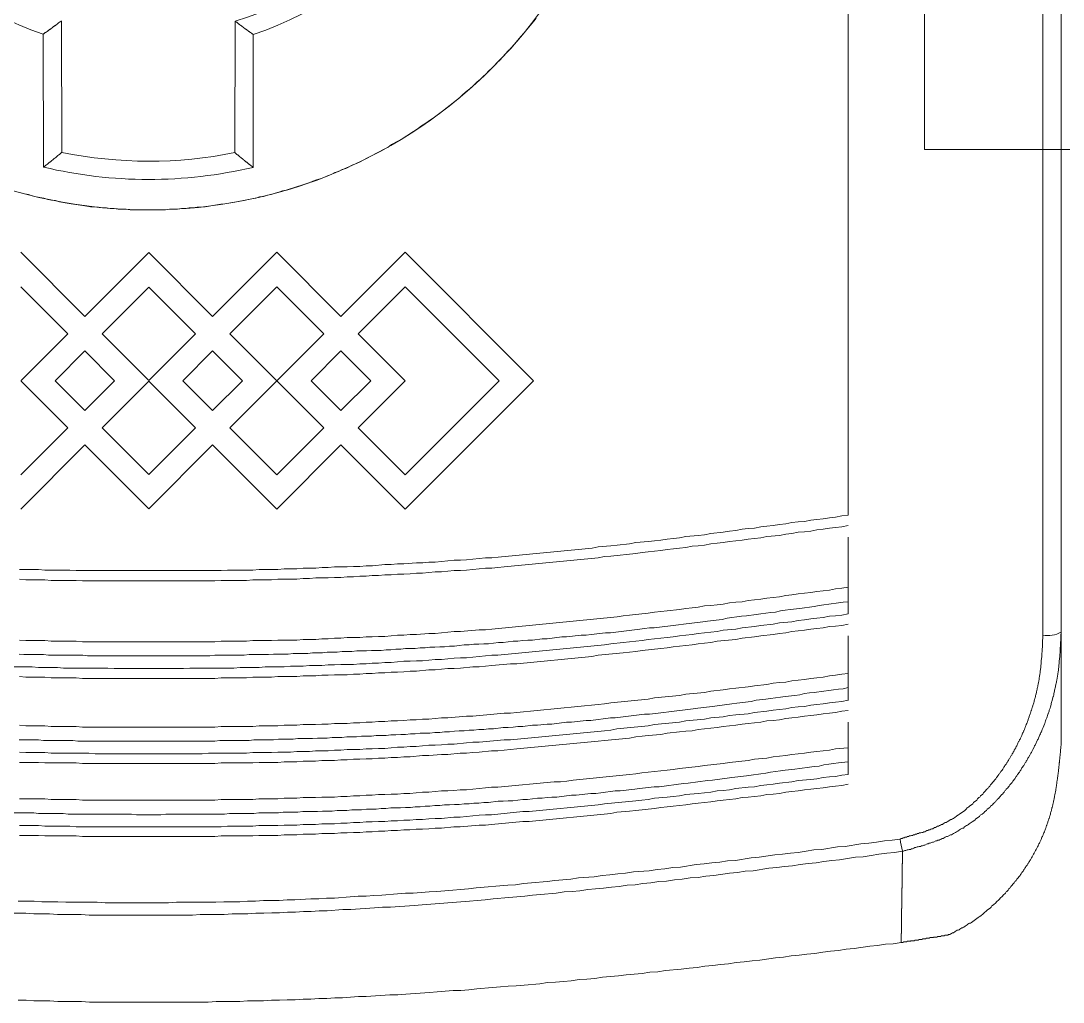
# Model space of a CAD drawing. Header units: millimetres. Extents: x 0 to 1975, y 0 to 1358.
# Drawn here: x 1096.85 to 1113.98, y 956.46 to 972.59 of the extents above; entities that cross this region are included whole.
import ezdxf

# ---------------------------------------------------------------- set-up
doc = ezdxf.new("R2010")
doc.units = ezdxf.units.MM
doc.layers.add('KASTEN', color=1, linetype='Continuous', lineweight=5)
doc.layers.add('KASTMACRO-DETAIL', color=1, linetype='Continuous', lineweight=5)

msp = doc.modelspace()

# ---------------------------------------------------------------- linework, layer by layer
at = {"layer": 'KASTEN', "linetype": 'Continuous', "ltscale": 4}
for p, q in [((1113.648, 962.491), (1113.648, 992.47)), ((1113.948, 992.419), (1113.948, 962.542)), ((1110.448, 964.464), (1110.448, 990.497)), ((1097.512, 972.587), (1097.517, 970.424)), ((1100.364, 970.421), (1100.367, 972.582)), ((1097.212, 972.367), (1097.218, 970.183)), ((1100.663, 970.179), (1100.667, 972.361)), ((1097.898, 967.729), (1096.843, 968.784)), ((1097.898, 967.729), (1098.948, 968.779)), ((1099.998, 967.729), (1098.948, 968.779)), ((1099.998, 967.729), (1101.053, 968.784)), ((1102.108, 967.729), (1101.053, 968.784)), ((1102.108, 967.729), (1103.163, 968.784)), ((1105.273, 966.674), (1103.163, 968.784)), ((1097.615, 967.446), (1096.843, 968.218)), ((1098.18, 967.446), (1098.948, 968.213)), ((1099.715, 967.446), (1098.948, 968.213)), ((1100.28, 967.446), (1101.053, 968.218)), ((1101.825, 967.446), (1101.053, 968.218)), ((1102.39, 967.446), (1103.163, 968.218)), ((1104.707, 966.674), (1103.163, 968.218)), ((1096.848, 966.679), (1097.615, 967.446)), ((1098.948, 966.679), (1098.18, 967.446)), ((1098.948, 966.679), (1099.715, 967.446)), ((1101.048, 966.679), (1100.28, 967.446)), ((1101.058, 966.679), (1101.825, 967.446)), ((1103.163, 966.674), (1102.39, 967.446)), ((1097.408, 966.674), (1097.898, 967.163)), ((1098.387, 966.674), (1097.898, 967.163)), ((1099.508, 966.674), (1099.998, 967.163)), ((1100.487, 966.674), (1099.998, 967.163)), ((1101.618, 966.674), (1102.108, 967.163)), ((1102.597, 966.674), (1102.108, 967.163)), ((1096.848, 966.669), (1096.848, 966.679)), ((1097.615, 965.902), (1096.848, 966.669)), ((1097.898, 966.184), (1097.408, 966.674)), ((1097.898, 966.184), (1098.387, 966.674)), ((1098.18, 965.902), (1098.948, 966.669)), ((1099.715, 965.902), (1098.948, 966.669)), ((1099.998, 966.184), (1099.508, 966.674)), ((1099.998, 966.184), (1100.487, 966.674)), ((1100.28, 965.902), (1101.048, 966.669)), ((1101.048, 966.669), (1101.048, 966.679)), ((1101.058, 966.669), (1101.058, 966.679)), ((1101.825, 965.902), (1101.058, 966.669)), ((1102.108, 966.184), (1101.618, 966.674)), ((1102.108, 966.184), (1102.597, 966.674)), ((1102.39, 965.902), (1103.163, 966.674)), ((1103.163, 965.129), (1104.707, 966.674)), ((1103.163, 964.564), (1105.273, 966.674)), ((1096.843, 965.129), (1097.615, 965.902)), ((1098.948, 965.134), (1098.18, 965.902)), ((1098.948, 965.134), (1099.715, 965.902)), ((1101.053, 965.129), (1100.28, 965.902)), ((1101.053, 965.129), (1101.825, 965.902)), ((1103.163, 965.129), (1102.39, 965.902)), ((1096.843, 964.564), (1097.898, 965.619)), ((1098.948, 964.569), (1097.898, 965.619)), ((1098.948, 964.569), (1099.998, 965.619)), ((1101.053, 964.564), (1099.998, 965.619)), ((1101.053, 964.564), (1102.108, 965.619)), ((1103.163, 964.564), (1102.108, 965.619)), ((1110.448, 963.278), (1110.448, 964.104)), ((1110.448, 963.283), (1110.448, 963.043)), ((1110.448, 962.841), (1110.448, 963.048)), ((1110.448, 961.862), (1110.448, 962.484)), ((1113.948, 962.543), (1113.948, 960.683)), ((1110.448, 961.863), (1110.448, 961.633)), ((1110.448, 961.421), (1110.448, 961.629)), ((1110.448, 960.648), (1110.448, 961.066)), ((1110.448, 960.643), (1110.448, 960.413)), ((1110.448, 960.204), (1110.448, 960.413))]:
    msp.add_line(p, q, dxfattribs=at)
for points in [[(1105.317, 972.633), (1105.277, 972.583), (1105.113, 972.383), (1105.071, 972.333), (1104.899, 972.133), (1104.855, 972.093), (1104.811, 972.043), (1104.766, 971.993), (1104.722, 971.943), (1104.676, 971.903), (1104.631, 971.853), (1104.585, 971.803), (1104.538, 971.763), (1104.492, 971.713), (1104.445, 971.673), (1104.397, 971.623), (1104.35, 971.583), (1104.302, 971.543), (1104.253, 971.493), (1104.205, 971.453), (1104.156, 971.413), (1104.106, 971.373), (1104.057, 971.323), (1104.007, 971.283), (1103.956, 971.243), (1103.906, 971.203), (1103.855, 971.163), (1103.803, 971.123), (1103.752, 971.083), (1103.648, 971.003), (1103.595, 970.973), (1103.489, 970.893), (1103.435, 970.863), (1103.382, 970.823), (1103.328, 970.783), (1103.273, 970.753), (1103.219, 970.713), (1103.164, 970.683), (1103.108, 970.643), (1103.053, 970.613), (1102.941, 970.553), (1102.884, 970.513), (1102.828, 970.483), (1102.714, 970.423), (1102.598, 970.363), (1102.541, 970.333), (1102.482, 970.303), (1102.424, 970.273), (1102.365, 970.243), (1102.306, 970.223), (1102.188, 970.163), (1102.128, 970.143), (1102.068, 970.113), (1102.008, 970.093), (1101.948, 970.063), (1101.888, 970.043), (1101.827, 970.013), (1101.767, 969.993), (1101.706, 969.973), (1101.644, 969.953), (1101.583, 969.923), (1101.521, 969.903), (1101.46, 969.883), (1101.274, 969.823), (1101.211, 969.803), (1101.149, 969.793), (1101.086, 969.773), (1101.024, 969.753), (1100.961, 969.733), (1100.898, 969.723), (1100.834, 969.703), (1100.771, 969.693), (1100.708, 969.673), (1100.644, 969.663), (1100.581, 969.653), (1100.517, 969.633), (1100.197, 969.583), (1100.132, 969.573), (1100.068, 969.563), (1100.003, 969.553), (1099.939, 969.543), (1099.874, 969.533), (1099.81, 969.523), (1099.745, 969.523), (1099.68, 969.513), (1099.615, 969.513), (1099.551, 969.503), (1099.486, 969.503), (1099.421, 969.493), (1099.291, 969.493), (1099.226, 969.483), (1098.641, 969.483), (1098.576, 969.493), (1098.446, 969.493), (1098.381, 969.503), (1098.316, 969.503), (1098.251, 969.513), (1098.186, 969.513), (1098.122, 969.523), (1098.057, 969.533), (1097.992, 969.533), (1097.928, 969.543), (1097.863, 969.553), (1097.671, 969.583), (1097.606, 969.593), (1097.478, 969.613), (1097.414, 969.633), (1097.351, 969.643), (1097.287, 969.653), (1097.223, 969.673), (1097.097, 969.693), (1097.033, 969.713), (1096.97, 969.733), (1096.907, 969.743), (1096.845, 969.763)], [(1097.512, 972.583), (1097.5, 972.583), (1097.499, 972.573), (1097.487, 972.573), (1097.485, 972.563), (1097.473, 972.563), (1097.472, 972.553), (1097.46, 972.553), (1097.459, 972.543), (1097.447, 972.543), (1097.446, 972.533), (1097.434, 972.533), (1097.433, 972.523), (1097.42, 972.523), (1097.419, 972.513), (1097.407, 972.513), (1097.406, 972.503), (1097.393, 972.503), (1097.392, 972.493), (1097.379, 972.493), (1097.378, 972.483), (1097.366, 972.483), (1097.364, 972.473), (1097.352, 972.473), (1097.351, 972.463), (1097.338, 972.463), (1097.337, 972.453), (1097.325, 972.453), (1097.323, 972.443), (1097.311, 972.443), (1097.31, 972.433), (1097.298, 972.433), (1097.297, 972.423), (1097.284, 972.423), (1097.283, 972.413), (1097.27, 972.413), (1097.269, 972.403), (1097.256, 972.403), (1097.255, 972.393), (1097.242, 972.393), (1097.241, 972.383), (1097.228, 972.383), (1097.227, 972.373), (1097.214, 972.373), (1097.214, 972.363), (1097.212, 972.363)], [(1100.667, 972.363), (1100.658, 972.363), (1100.658, 972.373), (1100.644, 972.373), (1100.643, 972.383), (1100.63, 972.383), (1100.629, 972.393), (1100.616, 972.393), (1100.616, 972.403), (1100.603, 972.403), (1100.602, 972.413), (1100.589, 972.413), (1100.588, 972.423), (1100.575, 972.423), (1100.574, 972.433), (1100.562, 972.433), (1100.561, 972.443), (1100.549, 972.443), (1100.548, 972.453), (1100.535, 972.453), (1100.534, 972.463), (1100.521, 972.463), (1100.519, 972.473), (1100.507, 972.473), (1100.506, 972.483), (1100.493, 972.483), (1100.492, 972.493), (1100.481, 972.493), (1100.48, 972.503), (1100.467, 972.503), (1100.466, 972.513), (1100.454, 972.513), (1100.453, 972.523), (1100.44, 972.523), (1100.438, 972.533), (1100.426, 972.533), (1100.425, 972.543), (1100.413, 972.543), (1100.412, 972.553), (1100.4, 972.553), (1100.399, 972.563), (1100.387, 972.563), (1100.386, 972.573), (1100.374, 972.573), (1100.372, 972.583), (1100.367, 972.583)], [(1097.518, 970.423), (1097.51, 970.423), (1097.509, 970.413), (1097.499, 970.413), (1097.497, 970.403), (1097.487, 970.403), (1097.486, 970.393), (1097.474, 970.393), (1097.473, 970.383), (1097.463, 970.383), (1097.461, 970.373), (1097.45, 970.373), (1097.448, 970.363), (1097.437, 970.363), (1097.435, 970.353), (1097.425, 970.353), (1097.424, 970.343), (1097.413, 970.343), (1097.411, 970.333), (1097.4, 970.333), (1097.399, 970.323), (1097.388, 970.323), (1097.386, 970.313), (1097.375, 970.313), (1097.374, 970.303), (1097.363, 970.303), (1097.362, 970.293), (1097.35, 970.293), (1097.349, 970.283), (1097.339, 970.283), (1097.337, 970.273), (1097.326, 970.273), (1097.325, 970.263), (1097.313, 970.263), (1097.312, 970.253), (1097.301, 970.253), (1097.3, 970.243), (1097.288, 970.243), (1097.287, 970.233), (1097.276, 970.233), (1097.275, 970.223), (1097.263, 970.223), (1097.262, 970.213), (1097.25, 970.213), (1097.249, 970.203), (1097.238, 970.203), (1097.237, 970.193), (1097.225, 970.193), (1097.225, 970.183), (1097.218, 970.183)], [(1100.364, 970.423), (1100.367, 970.423), (1100.368, 970.413), (1100.38, 970.413), (1100.381, 970.403), (1100.391, 970.403), (1100.393, 970.393), (1100.403, 970.393), (1100.404, 970.383), (1100.416, 970.383), (1100.417, 970.373), (1100.428, 970.373), (1100.429, 970.363), (1100.441, 970.363), (1100.442, 970.353), (1100.453, 970.353), (1100.455, 970.343), (1100.465, 970.343), (1100.466, 970.333), (1100.477, 970.333), (1100.479, 970.323), (1100.49, 970.323), (1100.491, 970.313), (1100.502, 970.313), (1100.504, 970.303), (1100.514, 970.303), (1100.516, 970.293), (1100.528, 970.293), (1100.529, 970.283), (1100.539, 970.283), (1100.54, 970.273), (1100.552, 970.273), (1100.553, 970.263), (1100.564, 970.263), (1100.565, 970.253), (1100.577, 970.253), (1100.578, 970.243), (1100.589, 970.243), (1100.59, 970.233), (1100.602, 970.233), (1100.603, 970.223), (1100.615, 970.223), (1100.616, 970.213), (1100.627, 970.213), (1100.628, 970.203), (1100.64, 970.203), (1100.641, 970.193), (1100.653, 970.193), (1100.653, 970.183), (1100.664, 970.183)], [(1096.824, 963.573), (1097.134, 963.573), (1097.238, 963.563), (1097.652, 963.563), (1097.756, 963.553), (1100.14, 963.553), (1100.243, 963.563), (1100.658, 963.563), (1100.761, 963.573), (1101.072, 963.573), (1101.175, 963.583), (1101.383, 963.583), (1101.486, 963.593), (1101.693, 963.593), (1101.797, 963.603), (1101.9, 963.603), (1102.004, 963.613), (1102.211, 963.613), (1102.314, 963.623), (1102.418, 963.623), (1102.521, 963.633), (1102.625, 963.633), (1102.831, 963.653), (1102.935, 963.653), (1103.038, 963.663), (1103.142, 963.663), (1103.348, 963.683), (1103.452, 963.683), (1103.555, 963.693), (1103.658, 963.693), (1103.762, 963.703), (1103.968, 963.723), (1104.071, 963.723), (1104.175, 963.733), (1104.484, 963.763), (1104.587, 963.763), (1104.691, 963.773), (1106.236, 963.923), (1106.339, 963.943), (1106.545, 963.963), (1106.647, 963.973), (1106.853, 963.993), (1106.956, 964.013), (1107.162, 964.033), (1107.264, 964.043), (1107.367, 964.053), (1107.47, 964.073), (1107.573, 964.083), (1107.675, 964.093), (1107.778, 964.113), (1107.984, 964.133), (1108.086, 964.143), (1108.189, 964.163), (1108.395, 964.183), (1108.497, 964.203), (1108.6, 964.213), (1108.703, 964.233), (1108.805, 964.243), (1108.908, 964.253), (1109.011, 964.273), (1109.113, 964.283), (1109.216, 964.293), (1109.319, 964.313), (1109.421, 964.323), (1109.524, 964.343), (1109.627, 964.353), (1109.729, 964.363), (1109.832, 964.383), (1109.935, 964.393), (1110.037, 964.403), (1110.14, 964.423), (1110.242, 964.433), (1110.345, 964.453), (1110.448, 964.463)], [(1110.448, 964.293), (1110.345, 964.273), (1110.242, 964.263), (1110.14, 964.253), (1110.037, 964.233), (1109.935, 964.223), (1109.832, 964.203), (1109.729, 964.193), (1109.627, 964.183), (1109.524, 964.163), (1109.421, 964.153), (1109.319, 964.133), (1109.113, 964.113), (1109.011, 964.093), (1108.805, 964.073), (1108.703, 964.053), (1108.497, 964.033), (1108.394, 964.013), (1108.292, 964.003), (1108.189, 963.993), (1108.086, 963.973), (1107.984, 963.963), (1107.881, 963.953), (1107.778, 963.933), (1107.675, 963.923), (1107.573, 963.913), (1107.47, 963.903), (1107.367, 963.883), (1107.161, 963.863), (1107.059, 963.853), (1106.956, 963.833), (1106.544, 963.793), (1106.442, 963.783), (1106.339, 963.763), (1104.794, 963.613), (1104.69, 963.603), (1104.587, 963.593), (1104.484, 963.593), (1104.278, 963.573), (1104.174, 963.563), (1104.071, 963.553), (1103.968, 963.553), (1103.865, 963.543), (1103.761, 963.533), (1103.658, 963.533), (1103.555, 963.523), (1103.451, 963.513), (1103.348, 963.513), (1103.245, 963.503), (1103.141, 963.493), (1103.038, 963.493), (1102.935, 963.483), (1102.831, 963.483), (1102.728, 963.473), (1102.624, 963.473), (1102.521, 963.463), (1102.418, 963.463), (1102.314, 963.453), (1102.211, 963.453), (1102.107, 963.443), (1102.004, 963.443), (1101.9, 963.433), (1101.693, 963.433), (1101.59, 963.423), (1101.486, 963.423), (1101.382, 963.413), (1101.072, 963.413), (1100.968, 963.403), (1100.657, 963.403), (1100.554, 963.393), (1100.139, 963.393), (1100.036, 963.383), (1097.86, 963.383), (1097.756, 963.393), (1097.342, 963.393), (1097.238, 963.403), (1096.927, 963.403), (1096.824, 963.413)], [(1096.824, 962.413), (1096.928, 962.403), (1097.238, 962.403), (1097.342, 962.393), (1097.756, 962.393), (1097.86, 962.383), (1100.036, 962.383), (1100.139, 962.393), (1100.554, 962.393), (1100.657, 962.403), (1100.968, 962.403), (1101.072, 962.413), (1101.382, 962.413), (1101.486, 962.423), (1101.693, 962.423), (1101.796, 962.433), (1101.9, 962.433), (1102.003, 962.443), (1102.107, 962.443), (1102.21, 962.453), (1102.417, 962.453), (1102.521, 962.463), (1102.624, 962.463), (1102.727, 962.473), (1102.831, 962.473), (1102.934, 962.483), (1103.038, 962.493), (1103.141, 962.493), (1103.244, 962.503), (1103.348, 962.503), (1103.554, 962.523), (1103.658, 962.523), (1103.967, 962.553), (1104.071, 962.553), (1104.38, 962.583), (1104.483, 962.583), (1104.587, 962.593), (1106.647, 962.793), (1106.75, 962.813), (1106.852, 962.823), (1107.161, 962.853), (1107.264, 962.873), (1107.367, 962.883), (1107.469, 962.893), (1107.675, 962.913), (1107.778, 962.933), (1107.88, 962.943), (1107.983, 962.953), (1108.086, 962.973), (1108.189, 962.983), (1108.291, 962.993), (1108.394, 963.003), (1108.497, 963.023), (1108.6, 963.033), (1108.702, 963.043), (1108.805, 963.063), (1108.908, 963.073), (1109.01, 963.083), (1109.113, 963.103), (1109.216, 963.113), (1109.318, 963.123), (1109.421, 963.143), (1109.524, 963.153), (1109.626, 963.173), (1109.832, 963.193), (1109.934, 963.213), (1110.14, 963.233), (1110.242, 963.253), (1110.345, 963.263), (1110.448, 963.283)], [(1110.448, 963.043), (1110.368, 963.033), (1110.289, 963.023), (1110.129, 963.003), (1110.05, 962.993), (1109.97, 962.983), (1109.89, 962.963), (1109.811, 962.953), (1109.731, 962.943), (1109.652, 962.933), (1109.492, 962.913), (1109.413, 962.903), (1109.333, 962.893), (1109.253, 962.873), (1109.174, 962.863), (1109.014, 962.843), (1108.935, 962.833), (1108.775, 962.813), (1108.696, 962.803), (1108.456, 962.773), (1108.377, 962.753), (1108.137, 962.723), (1108.058, 962.713), (1107.738, 962.673), (1107.659, 962.663), (1107.259, 962.613), (1107.179, 962.613), (1107.099, 962.603), (1107.02, 962.593), (1106.54, 962.533), (1106.46, 962.533), (1106.22, 962.503), (1106.139, 962.493), (1106.059, 962.493), (1105.819, 962.463), (1105.739, 962.463), (1105.499, 962.433), (1105.418, 962.433), (1105.258, 962.413), (1105.178, 962.413), (1105.098, 962.403), (1105.017, 962.393), (1104.937, 962.393), (1104.777, 962.373), (1104.697, 962.373), (1104.616, 962.363), (1104.536, 962.353), (1104.456, 962.353), (1104.375, 962.343), (1104.295, 962.343), (1104.215, 962.333), (1104.135, 962.333), (1104.054, 962.323), (1103.974, 962.313), (1103.894, 962.313), (1103.813, 962.303), (1103.733, 962.303), (1103.653, 962.293), (1103.572, 962.293), (1103.492, 962.283), (1103.412, 962.283), (1103.331, 962.273), (1103.171, 962.273), (1103.09, 962.263), (1103.01, 962.263), (1102.93, 962.253), (1102.849, 962.253), (1102.769, 962.243), (1102.608, 962.243), (1102.528, 962.233), (1102.367, 962.233), (1102.286, 962.223), (1102.126, 962.223), (1102.045, 962.213), (1101.884, 962.213), (1101.804, 962.203), (1101.643, 962.203), (1101.563, 962.193), (1101.321, 962.193), (1101.241, 962.183), (1100.999, 962.183), (1100.919, 962.173), (1100.597, 962.173), (1100.517, 962.163), (1100.034, 962.163), (1099.954, 962.153), (1097.942, 962.153), (1097.862, 962.163), (1097.298, 962.163), (1097.218, 962.173), (1096.896, 962.173), (1096.816, 962.183)], [(1096.72, 961.973), (1097.031, 961.973), (1097.135, 961.963), (1097.445, 961.963), (1097.549, 961.953), (1098.274, 961.953), (1098.378, 961.943), (1099.518, 961.943), (1099.621, 961.953), (1100.347, 961.953), (1100.45, 961.963), (1100.761, 961.963), (1100.864, 961.973), (1101.175, 961.973), (1101.279, 961.983), (1101.486, 961.983), (1101.589, 961.993), (1101.796, 961.993), (1101.9, 962.003), (1102.003, 962.003), (1102.107, 962.013), (1102.314, 962.013), (1102.417, 962.023), (1102.521, 962.023), (1102.624, 962.033), (1102.727, 962.033), (1102.831, 962.043), (1102.934, 962.043), (1103.038, 962.053), (1103.141, 962.063), (1103.244, 962.063), (1103.348, 962.073), (1103.451, 962.073), (1103.554, 962.083), (1103.658, 962.093), (1103.761, 962.093), (1103.967, 962.113), (1104.071, 962.123), (1104.174, 962.123), (1104.38, 962.143), (1104.484, 962.153), (1104.587, 962.163), (1104.69, 962.163), (1106.441, 962.333), (1106.544, 962.353), (1106.75, 962.373), (1106.852, 962.383), (1107.058, 962.403), (1107.161, 962.423), (1107.367, 962.443), (1107.469, 962.453), (1107.572, 962.463), (1107.675, 962.483), (1107.778, 962.493), (1107.88, 962.503), (1107.983, 962.523), (1108.189, 962.543), (1108.291, 962.553), (1108.394, 962.573), (1108.6, 962.593), (1108.702, 962.613), (1108.908, 962.633), (1109.01, 962.653), (1109.216, 962.673), (1109.318, 962.693), (1109.524, 962.713), (1109.626, 962.733), (1109.729, 962.743), (1109.832, 962.763), (1109.934, 962.773), (1110.037, 962.783), (1110.14, 962.803), (1110.242, 962.813), (1110.345, 962.823), (1110.448, 962.843)], [(1110.448, 962.673), (1110.345, 962.653), (1110.242, 962.643), (1110.14, 962.633), (1110.037, 962.613), (1109.934, 962.603), (1109.832, 962.593), (1109.729, 962.573), (1109.626, 962.563), (1109.524, 962.553), (1109.421, 962.533), (1109.318, 962.523), (1109.216, 962.503), (1109.01, 962.483), (1108.908, 962.463), (1108.702, 962.443), (1108.6, 962.423), (1108.291, 962.393), (1108.189, 962.373), (1107.983, 962.353), (1107.88, 962.333), (1107.778, 962.323), (1107.572, 962.303), (1107.469, 962.283), (1107.367, 962.273), (1107.058, 962.243), (1106.955, 962.223), (1106.852, 962.213), (1106.75, 962.203), (1106.338, 962.163), (1106.235, 962.143), (1104.999, 962.023), (1104.896, 962.023), (1104.587, 961.993), (1104.483, 961.983), (1104.38, 961.973), (1104.277, 961.973), (1104.071, 961.953), (1103.967, 961.943), (1103.864, 961.943), (1103.761, 961.933), (1103.657, 961.923), (1103.554, 961.923), (1103.348, 961.903), (1103.244, 961.903), (1103.141, 961.893), (1103.037, 961.883), (1102.934, 961.883), (1102.831, 961.873), (1102.727, 961.873), (1102.624, 961.863), (1102.52, 961.863), (1102.417, 961.853), (1102.314, 961.853), (1102.21, 961.843), (1102.003, 961.843), (1101.9, 961.833), (1101.796, 961.833), (1101.693, 961.823), (1101.486, 961.823), (1101.382, 961.813), (1101.071, 961.813), (1100.968, 961.803), (1100.657, 961.803), (1100.554, 961.793), (1100.139, 961.793), (1100.036, 961.783), (1097.86, 961.783), (1097.756, 961.793), (1097.342, 961.793), (1097.238, 961.803), (1096.928, 961.803), (1096.824, 961.813)], [(1111.302, 959.143), (1111.319, 959.153), (1111.336, 959.153), (1111.353, 959.163), (1111.37, 959.163), (1111.387, 959.173), (1111.404, 959.173), (1111.421, 959.183), (1111.438, 959.183), (1111.455, 959.193), (1111.472, 959.193), (1111.489, 959.203), (1111.505, 959.203), (1111.522, 959.213), (1111.539, 959.213), (1111.556, 959.223), (1111.573, 959.223), (1111.589, 959.233), (1111.606, 959.233), (1111.623, 959.243), (1111.64, 959.243), (1111.656, 959.253), (1111.673, 959.253), (1111.689, 959.263), (1111.706, 959.263), (1111.722, 959.273), (1111.739, 959.283), (1111.755, 959.283), (1111.772, 959.293), (1111.788, 959.293), (1111.804, 959.303), (1111.821, 959.313), (1111.837, 959.313), (1111.869, 959.333), (1111.885, 959.333), (1111.917, 959.353), (1111.933, 959.353), (1111.949, 959.363), (1111.964, 959.373), (1111.98, 959.383), (1111.996, 959.383), (1112.011, 959.393), (1112.027, 959.403), (1112.042, 959.413), (1112.057, 959.413), (1112.073, 959.423), (1112.133, 959.463), (1112.148, 959.463), (1112.163, 959.473), (1112.177, 959.483), (1112.207, 959.503), (1112.221, 959.513), (1112.236, 959.523), (1112.264, 959.543), (1112.279, 959.553), (1112.363, 959.613), (1112.376, 959.623), (1112.39, 959.633), (1112.403, 959.653), (1112.417, 959.663), (1112.43, 959.673), (1112.444, 959.683), (1112.496, 959.723), (1112.509, 959.743), (1112.561, 959.783), (1112.573, 959.803), (1112.586, 959.813), (1112.598, 959.823), (1112.611, 959.833), (1112.623, 959.853), (1112.659, 959.883), (1112.671, 959.903), (1112.707, 959.933), (1112.719, 959.953), (1112.73, 959.963), (1112.742, 959.973), (1112.753, 959.993), (1112.765, 960.003), (1112.776, 960.013), (1112.787, 960.033), (1112.799, 960.043), (1112.81, 960.053), (1112.821, 960.073), (1112.843, 960.093), (1112.853, 960.113), (1112.875, 960.133), (1112.886, 960.153), (1112.896, 960.163), (1112.907, 960.183), (1112.927, 960.203), (1112.937, 960.223), (1112.948, 960.233), (1112.958, 960.253), (1112.978, 960.273), (1112.988, 960.293), (1112.997, 960.303), (1113.007, 960.323), (1113.017, 960.333), (1113.026, 960.353), (1113.036, 960.363), (1113.045, 960.373), (1113.055, 960.393), (1113.064, 960.403), (1113.073, 960.423), (1113.082, 960.433), (1113.091, 960.453), (1113.1, 960.463), (1113.109, 960.483), (1113.118, 960.493), (1113.127, 960.513), (1113.136, 960.523), (1113.144, 960.543), (1113.153, 960.553), (1113.161, 960.573), (1113.17, 960.583), (1113.178, 960.603), (1113.186, 960.613), (1113.195, 960.633), (1113.203, 960.643), (1113.211, 960.663), (1113.219, 960.673), (1113.227, 960.693), (1113.234, 960.703), (1113.25, 960.743), (1113.258, 960.753), (1113.265, 960.773), (1113.273, 960.783), (1113.28, 960.803), (1113.287, 960.813), (1113.295, 960.833), (1113.302, 960.843), (1113.316, 960.883), (1113.323, 960.893), (1113.33, 960.913), (1113.337, 960.923), (1113.344, 960.943), (1113.35, 960.963), (1113.357, 960.973), (1113.364, 960.993), (1113.37, 961.003), (1113.376, 961.023), (1113.383, 961.043), (1113.389, 961.053), (1113.395, 961.073), (1113.401, 961.083), (1113.413, 961.123), (1113.419, 961.133), (1113.431, 961.173), (1113.437, 961.183), (1113.442, 961.203), (1113.448, 961.213), (1113.458, 961.253), (1113.464, 961.263), (1113.474, 961.303), (1113.479, 961.313), (1113.489, 961.353), (1113.494, 961.363), (1113.499, 961.383), (1113.503, 961.403), (1113.508, 961.413), (1113.513, 961.433), (1113.517, 961.453), (1113.521, 961.463), (1113.526, 961.483), (1113.53, 961.503), (1113.534, 961.513), (1113.542, 961.553), (1113.546, 961.563), (1113.55, 961.583), (1113.553, 961.603), (1113.557, 961.623), (1113.561, 961.633), (1113.564, 961.653), (1113.568, 961.673), (1113.571, 961.683), (1113.577, 961.723), (1113.58, 961.733), (1113.586, 961.773), (1113.589, 961.783), (1113.595, 961.823), (1113.597, 961.843), (1113.6, 961.853), (1113.602, 961.873), (1113.605, 961.893), (1113.607, 961.903), (1113.613, 961.963), (1113.615, 961.973), (1113.622, 962.043), (1113.623, 962.063), (1113.628, 962.113), (1113.629, 962.133), (1113.632, 962.163), (1113.634, 962.203), (1113.635, 962.213), (1113.637, 962.253), (1113.638, 962.263), (1113.64, 962.303), (1113.64, 962.323), (1113.641, 962.333), (1113.644, 962.393), (1113.644, 962.403), (1113.646, 962.443), (1113.646, 962.453), (1113.648, 962.493)], [(1113.948, 962.543), (1113.945, 962.483), (1113.945, 962.463), (1113.944, 962.453), (1113.938, 962.333), (1113.938, 962.313), (1113.935, 962.283), (1113.931, 962.203), (1113.929, 962.183), (1113.927, 962.143), (1113.925, 962.133), (1113.924, 962.113), (1113.918, 962.053), (1113.917, 962.033), (1113.913, 961.993), (1113.91, 961.983), (1113.904, 961.923), (1113.898, 961.883), (1113.896, 961.863), (1113.893, 961.853), (1113.878, 961.753), (1113.874, 961.733), (1113.871, 961.723), (1113.867, 961.703), (1113.864, 961.683), (1113.852, 961.623), (1113.848, 961.613), (1113.836, 961.553), (1113.831, 961.533), (1113.827, 961.513), (1113.822, 961.493), (1113.818, 961.483), (1113.798, 961.403), (1113.793, 961.393), (1113.778, 961.333), (1113.772, 961.313), (1113.767, 961.293), (1113.761, 961.283), (1113.755, 961.263), (1113.75, 961.243), (1113.738, 961.203), (1113.732, 961.193), (1113.726, 961.173), (1113.719, 961.153), (1113.713, 961.133), (1113.707, 961.123), (1113.7, 961.103), (1113.694, 961.083), (1113.68, 961.043), (1113.674, 961.033), (1113.653, 960.973), (1113.646, 960.963), (1113.638, 960.943), (1113.624, 960.903), (1113.616, 960.893), (1113.609, 960.873), (1113.601, 960.853), (1113.594, 960.843), (1113.57, 960.783), (1113.562, 960.773), (1113.546, 960.733), (1113.537, 960.723), (1113.521, 960.683), (1113.512, 960.673), (1113.504, 960.653), (1113.486, 960.613), (1113.477, 960.603), (1113.469, 960.583), (1113.46, 960.563), (1113.451, 960.553), (1113.441, 960.533), (1113.432, 960.523), (1113.414, 960.483), (1113.404, 960.473), (1113.395, 960.453), (1113.385, 960.433), (1113.375, 960.423), (1113.366, 960.403), (1113.356, 960.393), (1113.336, 960.353), (1113.326, 960.343), (1113.316, 960.323), (1113.305, 960.313), (1113.285, 960.273), (1113.274, 960.263), (1113.264, 960.243), (1113.253, 960.233), (1113.242, 960.213), (1113.232, 960.203), (1113.221, 960.183), (1113.21, 960.173), (1113.188, 960.133), (1113.176, 960.123), (1113.165, 960.103), (1113.154, 960.093), (1113.142, 960.073), (1113.131, 960.063), (1113.119, 960.043), (1113.108, 960.033), (1113.096, 960.013), (1113.084, 960.003), (1113.072, 959.983), (1113.048, 959.963), (1113.036, 959.943), (1113.024, 959.933), (1113.012, 959.913), (1112.999, 959.903), (1112.987, 959.883), (1112.974, 959.873), (1112.962, 959.863), (1112.949, 959.843), (1112.936, 959.833), (1112.923, 959.813), (1112.897, 959.793), (1112.884, 959.773), (1112.871, 959.763), (1112.858, 959.743), (1112.844, 959.733), (1112.831, 959.723), (1112.818, 959.703), (1112.79, 959.683), (1112.777, 959.663), (1112.735, 959.633), (1112.721, 959.613), (1112.693, 959.593), (1112.678, 959.573), (1112.65, 959.553), (1112.62, 959.533), (1112.606, 959.513), (1112.546, 959.473), (1112.531, 959.453), (1112.486, 959.423), (1112.47, 959.413), (1112.455, 959.403), (1112.439, 959.393), (1112.424, 959.383), (1112.408, 959.373), (1112.393, 959.363), (1112.361, 959.343), (1112.345, 959.323), (1112.329, 959.323), (1112.297, 959.303), (1112.28, 959.293), (1112.248, 959.273), (1112.231, 959.263), (1112.215, 959.253), (1112.181, 959.233), (1112.165, 959.223), (1112.148, 959.213), (1112.131, 959.213), (1112.08, 959.183), (1112.063, 959.183), (1112.045, 959.173), (1112.011, 959.153), (1111.993, 959.153), (1111.976, 959.143), (1111.958, 959.133), (1111.941, 959.123), (1111.923, 959.123), (1111.905, 959.113), (1111.888, 959.113), (1111.852, 959.093), (1111.834, 959.093), (1111.798, 959.073), (1111.78, 959.073), (1111.762, 959.063), (1111.744, 959.063), (1111.708, 959.043), (1111.69, 959.043), (1111.672, 959.033), (1111.654, 959.033), (1111.636, 959.023), (1111.617, 959.023), (1111.599, 959.013), (1111.581, 959.013), (1111.562, 959.003), (1111.544, 959.003), (1111.526, 958.993), (1111.507, 958.983), (1111.489, 958.983), (1111.471, 958.973), (1111.452, 958.973), (1111.434, 958.963), (1111.415, 958.963), (1111.397, 958.953), (1111.378, 958.953), (1111.36, 958.943), (1111.342, 958.943)], [(1096.824, 961.013), (1096.928, 961.003), (1097.238, 961.003), (1097.342, 960.993), (1097.756, 960.993), (1097.86, 960.983), (1100.036, 960.983), (1100.139, 960.993), (1100.657, 960.993), (1100.761, 961.003), (1101.071, 961.003), (1101.175, 961.013), (1101.382, 961.013), (1101.485, 961.023), (1101.692, 961.023), (1101.796, 961.033), (1101.899, 961.033), (1102.003, 961.043), (1102.21, 961.043), (1102.313, 961.053), (1102.417, 961.053), (1102.52, 961.063), (1102.624, 961.063), (1102.727, 961.073), (1102.83, 961.073), (1102.934, 961.083), (1103.037, 961.083), (1103.14, 961.093), (1103.244, 961.103), (1103.347, 961.103), (1103.45, 961.113), (1103.554, 961.113), (1103.76, 961.133), (1103.864, 961.133), (1104.173, 961.163), (1104.277, 961.163), (1104.792, 961.213), (1104.895, 961.213), (1104.999, 961.223), (1106.338, 961.353), (1106.44, 961.363), (1106.543, 961.383), (1107.161, 961.443), (1107.263, 961.463), (1107.675, 961.503), (1107.777, 961.523), (1108.086, 961.553), (1108.188, 961.573), (1108.394, 961.593), (1108.497, 961.613), (1108.599, 961.623), (1108.805, 961.643), (1108.907, 961.663), (1109.113, 961.683), (1109.216, 961.703), (1109.318, 961.713), (1109.421, 961.723), (1109.524, 961.743), (1109.626, 961.753), (1109.729, 961.763), (1109.832, 961.783), (1109.934, 961.793), (1110.037, 961.803), (1110.14, 961.823), (1110.242, 961.833), (1110.345, 961.853), (1110.448, 961.863)], [(1110.448, 961.633), (1110.368, 961.613), (1110.288, 961.603), (1110.209, 961.593), (1110.129, 961.583), (1110.05, 961.573), (1109.89, 961.553), (1109.811, 961.543), (1109.731, 961.533), (1109.651, 961.513), (1109.572, 961.503), (1109.412, 961.483), (1109.333, 961.473), (1109.173, 961.453), (1109.094, 961.443), (1108.934, 961.423), (1108.855, 961.403), (1108.615, 961.373), (1108.536, 961.363), (1108.296, 961.333), (1108.217, 961.323), (1107.977, 961.293), (1107.898, 961.283), (1107.498, 961.233), (1107.419, 961.223), (1107.179, 961.193), (1107.099, 961.193), (1106.619, 961.133), (1106.539, 961.133), (1106.219, 961.093), (1106.139, 961.093), (1105.899, 961.063), (1105.818, 961.063), (1105.578, 961.033), (1105.498, 961.033), (1105.338, 961.013), (1105.257, 961.013), (1105.097, 960.993), (1105.017, 960.993), (1104.937, 960.983), (1104.856, 960.973), (1104.776, 960.973), (1104.616, 960.953), (1104.535, 960.953), (1104.455, 960.943), (1104.375, 960.943), (1104.295, 960.933), (1104.214, 960.933), (1104.134, 960.923), (1104.054, 960.923), (1103.973, 960.913), (1103.893, 960.903), (1103.813, 960.903), (1103.733, 960.893), (1103.652, 960.893), (1103.572, 960.883), (1103.411, 960.883), (1103.331, 960.873), (1103.25, 960.873), (1103.17, 960.863), (1103.09, 960.863), (1103.009, 960.853), (1102.929, 960.853), (1102.849, 960.843), (1102.688, 960.843), (1102.608, 960.833), (1102.447, 960.833), (1102.366, 960.823), (1102.206, 960.823), (1102.125, 960.813), (1101.964, 960.813), (1101.884, 960.803), (1101.723, 960.803), (1101.643, 960.793), (1101.401, 960.793), (1101.321, 960.783), (1101.08, 960.783), (1100.999, 960.773), (1100.678, 960.773), (1100.597, 960.763), (1100.114, 960.763), (1100.034, 960.753), (1097.781, 960.753), (1097.701, 960.763), (1097.218, 960.763), (1097.138, 960.773), (1096.816, 960.773)], [(1096.824, 960.573), (1096.928, 960.563), (1097.239, 960.563), (1097.342, 960.553), (1097.964, 960.553), (1098.067, 960.543), (1099.828, 960.543), (1099.932, 960.553), (1100.553, 960.553), (1100.657, 960.563), (1100.968, 960.563), (1101.071, 960.573), (1101.278, 960.573), (1101.382, 960.583), (1101.589, 960.583), (1101.692, 960.593), (1101.899, 960.593), (1102.003, 960.603), (1102.106, 960.603), (1102.21, 960.613), (1102.417, 960.613), (1102.52, 960.623), (1102.624, 960.623), (1102.727, 960.633), (1102.83, 960.633), (1102.934, 960.643), (1103.037, 960.653), (1103.14, 960.653), (1103.244, 960.663), (1103.347, 960.663), (1103.45, 960.673), (1103.554, 960.683), (1103.657, 960.683), (1103.76, 960.693), (1103.864, 960.703), (1103.967, 960.703), (1104.173, 960.723), (1104.277, 960.733), (1104.38, 960.733), (1104.792, 960.773), (1104.896, 960.773), (1106.441, 960.923), (1106.543, 960.933), (1106.646, 960.953), (1107.161, 961.003), (1107.263, 961.023), (1107.675, 961.063), (1107.777, 961.083), (1108.086, 961.113), (1108.188, 961.133), (1108.394, 961.153), (1108.497, 961.173), (1108.599, 961.183), (1108.805, 961.203), (1108.907, 961.223), (1109.113, 961.243), (1109.216, 961.263), (1109.318, 961.273), (1109.421, 961.283), (1109.524, 961.303), (1109.626, 961.313), (1109.729, 961.323), (1109.832, 961.343), (1109.934, 961.353), (1110.037, 961.363), (1110.14, 961.383), (1110.242, 961.393), (1110.345, 961.403), (1110.448, 961.423)], [(1110.448, 961.253), (1110.345, 961.243), (1110.242, 961.223), (1110.14, 961.213), (1110.037, 961.203), (1109.934, 961.183), (1109.832, 961.173), (1109.729, 961.163), (1109.626, 961.143), (1109.524, 961.133), (1109.421, 961.123), (1109.318, 961.103), (1109.216, 961.093), (1109.113, 961.083), (1109.01, 961.063), (1108.907, 961.053), (1108.805, 961.043), (1108.702, 961.033), (1108.599, 961.013), (1108.497, 961.003), (1108.394, 960.993), (1108.291, 960.973), (1108.188, 960.963), (1108.086, 960.953), (1107.983, 960.943), (1107.88, 960.923), (1107.777, 960.913), (1107.675, 960.903), (1107.469, 960.883), (1107.366, 960.863), (1107.16, 960.843), (1107.058, 960.833), (1106.955, 960.823), (1106.852, 960.803), (1106.44, 960.763), (1106.338, 960.753), (1104.999, 960.623), (1104.895, 960.613), (1104.689, 960.593), (1104.586, 960.593), (1104.38, 960.573), (1104.276, 960.563), (1104.173, 960.553), (1104.07, 960.553), (1103.864, 960.533), (1103.76, 960.533), (1103.554, 960.513), (1103.45, 960.513), (1103.244, 960.493), (1103.14, 960.493), (1103.037, 960.483), (1102.934, 960.483), (1102.83, 960.473), (1102.727, 960.473), (1102.623, 960.463), (1102.52, 960.463), (1102.417, 960.453), (1102.313, 960.453), (1102.21, 960.443), (1102.106, 960.443), (1102.003, 960.433), (1101.796, 960.433), (1101.692, 960.423), (1101.485, 960.423), (1101.382, 960.413), (1101.175, 960.413), (1101.071, 960.403), (1100.761, 960.403), (1100.657, 960.393), (1100.139, 960.393), (1100.036, 960.383), (1097.86, 960.383), (1097.756, 960.393), (1097.239, 960.393), (1097.135, 960.403), (1096.824, 960.403)], [(1096.824, 959.803), (1097.239, 959.803), (1097.342, 959.793), (1097.757, 959.793), (1097.86, 959.783), (1100.035, 959.783), (1100.139, 959.793), (1100.657, 959.793), (1100.76, 959.803), (1101.071, 959.803), (1101.175, 959.813), (1101.382, 959.813), (1101.485, 959.823), (1101.692, 959.823), (1101.796, 959.833), (1102.003, 959.833), (1102.106, 959.843), (1102.209, 959.843), (1102.313, 959.853), (1102.416, 959.853), (1102.52, 959.863), (1102.623, 959.863), (1102.727, 959.873), (1102.83, 959.873), (1102.933, 959.883), (1103.037, 959.883), (1103.14, 959.893), (1103.243, 959.893), (1103.347, 959.903), (1103.45, 959.913), (1103.553, 959.913), (1103.657, 959.923), (1103.76, 959.933), (1103.863, 959.933), (1103.966, 959.943), (1104.07, 959.953), (1104.173, 959.953), (1104.482, 959.983), (1104.586, 959.993), (1104.689, 959.993), (1105.616, 960.083), (1105.719, 960.083), (1105.822, 960.093), (1105.925, 960.113), (1106.852, 960.203), (1106.954, 960.213), (1107.057, 960.233), (1107.469, 960.273), (1107.571, 960.283), (1107.674, 960.303), (1107.983, 960.333), (1108.085, 960.353), (1108.394, 960.383), (1108.496, 960.403), (1108.805, 960.433), (1108.907, 960.453), (1109.113, 960.473), (1109.215, 960.493), (1109.421, 960.513), (1109.524, 960.533), (1109.626, 960.543), (1109.729, 960.553), (1109.832, 960.573), (1109.934, 960.583), (1110.14, 960.603), (1110.242, 960.623), (1110.448, 960.643)], [(1113.948, 960.683), (1113.946, 960.663), (1113.945, 960.643), (1113.943, 960.633), (1113.941, 960.613), (1113.94, 960.593), (1113.938, 960.573), (1113.936, 960.563), (1113.935, 960.543), (1113.933, 960.523), (1113.931, 960.513), (1113.93, 960.493), (1113.926, 960.453), (1113.924, 960.443), (1113.923, 960.423), (1113.921, 960.403), (1113.919, 960.393), (1113.915, 960.353), (1113.913, 960.343), (1113.911, 960.323), (1113.91, 960.303), (1113.908, 960.283), (1113.906, 960.273), (1113.904, 960.253), (1113.901, 960.233), (1113.899, 960.223), (1113.895, 960.183), (1113.893, 960.173), (1113.891, 960.153), (1113.888, 960.133), (1113.886, 960.113), (1113.884, 960.103), (1113.881, 960.083), (1113.879, 960.063), (1113.876, 960.053), (1113.874, 960.033), (1113.871, 960.013), (1113.868, 960.003), (1113.866, 959.983), (1113.863, 959.963), (1113.86, 959.953), (1113.854, 959.913), (1113.851, 959.903), (1113.845, 959.863), (1113.842, 959.853), (1113.839, 959.833), (1113.835, 959.813), (1113.832, 959.803), (1113.828, 959.783), (1113.825, 959.763), (1113.821, 959.753), (1113.818, 959.733), (1113.814, 959.713), (1113.81, 959.703), (1113.802, 959.663), (1113.798, 959.653), (1113.79, 959.613), (1113.785, 959.603), (1113.781, 959.583), (1113.776, 959.573), (1113.772, 959.553), (1113.767, 959.533), (1113.762, 959.523), (1113.758, 959.503), (1113.753, 959.483), (1113.748, 959.473), (1113.743, 959.453), (1113.737, 959.443), (1113.727, 959.403), (1113.721, 959.393), (1113.715, 959.373), (1113.71, 959.363), (1113.698, 959.323), (1113.692, 959.313), (1113.686, 959.293), (1113.68, 959.283), (1113.674, 959.263), (1113.667, 959.243), (1113.661, 959.233), (1113.654, 959.213), (1113.648, 959.203), (1113.641, 959.183), (1113.634, 959.173), (1113.62, 959.133), (1113.613, 959.123), (1113.606, 959.103), (1113.599, 959.093), (1113.591, 959.073), (1113.584, 959.063), (1113.576, 959.043), (1113.569, 959.033), (1113.561, 959.013), (1113.553, 959.003), (1113.546, 958.983), (1113.538, 958.973), (1113.53, 958.953), (1113.521, 958.943), (1113.513, 958.923), (1113.505, 958.913), (1113.497, 958.893), (1113.488, 958.883), (1113.48, 958.863), (1113.471, 958.853), (1113.462, 958.833), (1113.454, 958.823), (1113.445, 958.803), (1113.436, 958.793), (1113.427, 958.773), (1113.418, 958.763), (1113.409, 958.743), (1113.4, 958.733), (1113.39, 958.713), (1113.381, 958.703), (1113.371, 958.693), (1113.362, 958.673), (1113.352, 958.663), (1113.343, 958.643), (1113.333, 958.633), (1113.323, 958.613), (1113.303, 958.593), (1113.293, 958.573), (1113.283, 958.563), (1113.273, 958.543), (1113.263, 958.533), (1113.252, 958.523), (1113.242, 958.503), (1113.231, 958.493), (1113.221, 958.483), (1113.21, 958.463), (1113.2, 958.453), (1113.189, 958.443), (1113.178, 958.423), (1113.156, 958.403), (1113.145, 958.383), (1113.123, 958.363), (1113.112, 958.343), (1113.101, 958.333), (1113.089, 958.323), (1113.078, 958.303), (1113.066, 958.293), (1113.055, 958.283), (1113.043, 958.273), (1113.032, 958.253), (1112.996, 958.223), (1112.984, 958.203), (1112.948, 958.173), (1112.936, 958.153), (1112.912, 958.133), (1112.899, 958.123), (1112.887, 958.113), (1112.874, 958.093), (1112.862, 958.083), (1112.849, 958.073), (1112.837, 958.063), (1112.811, 958.043), (1112.798, 958.023), (1112.786, 958.013), (1112.734, 957.973), (1112.72, 957.963), (1112.681, 957.933), (1112.667, 957.913), (1112.654, 957.903), (1112.64, 957.893), (1112.627, 957.883), (1112.599, 957.863), (1112.586, 957.853), (1112.474, 957.773), (1112.459, 957.763), (1112.445, 957.763), (1112.431, 957.753), (1112.416, 957.743), (1112.402, 957.733), (1112.387, 957.723), (1112.373, 957.713), (1112.358, 957.703), (1112.344, 957.693), (1112.329, 957.683), (1112.314, 957.683), (1112.284, 957.663), (1112.27, 957.653), (1112.255, 957.643), (1112.24, 957.643), (1112.225, 957.633), (1112.209, 957.623), (1112.179, 957.603), (1112.164, 957.603), (1112.149, 957.593), (1112.133, 957.583), (1112.118, 957.573), (1112.103, 957.573)], [(1110.448, 960.413), (1110.288, 960.393), (1110.209, 960.383), (1110.129, 960.373), (1110.05, 960.363), (1109.97, 960.343), (1109.89, 960.333), (1109.811, 960.323), (1109.651, 960.303), (1109.572, 960.293), (1109.412, 960.273), (1109.333, 960.263), (1109.173, 960.243), (1109.093, 960.223), (1109.014, 960.213), (1108.854, 960.193), (1108.775, 960.183), (1108.535, 960.153), (1108.456, 960.143), (1108.216, 960.113), (1108.137, 960.103), (1107.817, 960.063), (1107.738, 960.053), (1107.338, 960.003), (1107.258, 960.003), (1107.018, 959.973), (1106.939, 959.963), (1106.699, 959.933), (1106.619, 959.933), (1106.379, 959.903), (1106.298, 959.893), (1106.218, 959.893), (1105.978, 959.863), (1105.898, 959.863), (1105.658, 959.833), (1105.578, 959.833), (1105.497, 959.823), (1105.417, 959.813), (1105.337, 959.813), (1105.177, 959.793), (1105.097, 959.793), (1105.016, 959.783), (1104.936, 959.773), (1104.856, 959.773), (1104.776, 959.763), (1104.695, 959.763), (1104.535, 959.743), (1104.455, 959.743), (1104.374, 959.733), (1104.294, 959.733), (1104.214, 959.723), (1104.134, 959.723), (1104.053, 959.713), (1103.973, 959.713), (1103.893, 959.703), (1103.812, 959.703), (1103.732, 959.693), (1103.652, 959.693), (1103.571, 959.683), (1103.491, 959.683), (1103.411, 959.673), (1103.33, 959.673), (1103.25, 959.663), (1103.17, 959.663), (1103.089, 959.653), (1102.929, 959.653), (1102.848, 959.643), (1102.768, 959.643), (1102.688, 959.633), (1102.527, 959.633), (1102.446, 959.623), (1102.286, 959.623), (1102.205, 959.613), (1102.044, 959.613), (1101.964, 959.603), (1101.803, 959.603), (1101.723, 959.593), (1101.482, 959.593), (1101.401, 959.583), (1101.16, 959.583), (1101.079, 959.573), (1100.758, 959.573), (1100.677, 959.563), (1100.275, 959.563), (1100.195, 959.553), (1099.23, 959.553), (1099.149, 959.543), (1098.747, 959.543), (1098.667, 959.553), (1097.621, 959.553), (1097.54, 959.563), (1097.138, 959.563), (1097.057, 959.573), (1096.736, 959.573)], [(1096.825, 959.363), (1097.135, 959.363), (1097.239, 959.353), (1097.653, 959.353), (1097.757, 959.343), (1100.139, 959.343), (1100.243, 959.353), (1100.657, 959.353), (1100.76, 959.363), (1101.071, 959.363), (1101.175, 959.373), (1101.382, 959.373), (1101.485, 959.383), (1101.692, 959.383), (1101.796, 959.393), (1102.003, 959.393), (1102.106, 959.403), (1102.209, 959.403), (1102.313, 959.413), (1102.416, 959.413), (1102.52, 959.423), (1102.623, 959.423), (1102.727, 959.433), (1102.83, 959.433), (1102.933, 959.443), (1103.037, 959.443), (1103.14, 959.453), (1103.243, 959.453), (1103.347, 959.463), (1103.45, 959.463), (1103.553, 959.473), (1103.657, 959.483), (1103.76, 959.483), (1103.966, 959.503), (1104.07, 959.503), (1104.379, 959.533), (1104.483, 959.543), (1104.586, 959.543), (1105.101, 959.593), (1105.204, 959.593), (1106.337, 959.703), (1106.44, 959.723), (1106.955, 959.773), (1107.057, 959.783), (1107.16, 959.793), (1107.263, 959.813), (1107.469, 959.833), (1107.571, 959.843), (1107.674, 959.853), (1107.777, 959.873), (1107.983, 959.893), (1108.085, 959.903), (1108.188, 959.913), (1108.291, 959.933), (1108.394, 959.943), (1108.496, 959.953), (1108.599, 959.973), (1108.805, 959.993), (1108.907, 960.003), (1109.01, 960.023), (1109.113, 960.033), (1109.215, 960.043), (1109.318, 960.063), (1109.524, 960.083), (1109.626, 960.103), (1109.832, 960.123), (1109.934, 960.133), (1110.037, 960.153), (1110.14, 960.163), (1110.242, 960.173), (1110.345, 960.193), (1110.448, 960.203)], [(1110.448, 960.043), (1110.345, 960.023), (1110.242, 960.013), (1110.14, 960.003), (1110.037, 959.983), (1109.934, 959.973), (1109.832, 959.963), (1109.729, 959.953), (1109.626, 959.933), (1109.524, 959.923), (1109.421, 959.913), (1109.318, 959.893), (1109.215, 959.883), (1109.113, 959.873), (1109.01, 959.853), (1108.907, 959.843), (1108.805, 959.833), (1108.702, 959.823), (1108.599, 959.803), (1108.496, 959.793), (1108.394, 959.783), (1108.291, 959.773), (1108.188, 959.753), (1108.085, 959.743), (1107.983, 959.733), (1107.88, 959.723), (1107.777, 959.703), (1107.571, 959.683), (1107.469, 959.673), (1107.366, 959.663), (1107.263, 959.643), (1106.954, 959.613), (1106.852, 959.603), (1106.646, 959.583), (1106.543, 959.563), (1105.204, 959.433), (1105.101, 959.433), (1104.586, 959.383), (1104.482, 959.373), (1104.379, 959.373), (1104.07, 959.343), (1103.966, 959.343), (1103.76, 959.323), (1103.657, 959.323), (1103.553, 959.313), (1103.45, 959.303), (1103.347, 959.303), (1103.243, 959.293), (1103.14, 959.293), (1103.037, 959.283), (1102.933, 959.283), (1102.83, 959.273), (1102.726, 959.273), (1102.623, 959.263), (1102.52, 959.263), (1102.416, 959.253), (1102.313, 959.253), (1102.209, 959.243), (1102.106, 959.243), (1102.002, 959.233), (1101.795, 959.233), (1101.692, 959.223), (1101.485, 959.223), (1101.381, 959.213), (1101.174, 959.213), (1101.071, 959.203), (1100.76, 959.203), (1100.657, 959.193), (1100.139, 959.193), (1100.035, 959.183), (1097.86, 959.183), (1097.757, 959.193), (1097.239, 959.193), (1097.135, 959.203), (1096.825, 959.203)], [(1096.802, 958.123), (1097.062, 958.123), (1097.192, 958.113), (1097.452, 958.113), (1097.582, 958.103), (1098.102, 958.103), (1098.232, 958.093), (1099.273, 958.093), (1099.403, 958.103), (1100.053, 958.103), (1100.183, 958.113), (1100.443, 958.113), (1100.573, 958.123), (1100.703, 958.123), (1100.833, 958.133), (1101.092, 958.133), (1101.222, 958.143), (1101.352, 958.143), (1101.612, 958.163), (1101.742, 958.163), (1101.871, 958.173), (1102.001, 958.173), (1102.261, 958.193), (1102.39, 958.203), (1102.52, 958.203), (1102.65, 958.213), (1102.779, 958.223), (1103.039, 958.243), (1103.168, 958.253), (1103.298, 958.253), (1103.427, 958.263), (1103.557, 958.273), (1103.686, 958.283), (1103.816, 958.293), (1103.945, 958.303), (1104.075, 958.313), (1104.204, 958.323), (1104.333, 958.343), (1104.463, 958.353), (1104.721, 958.373), (1104.851, 958.383), (1104.98, 958.393), (1105.109, 958.413), (1105.239, 958.423), (1105.497, 958.443), (1105.626, 958.463), (1105.756, 958.473), (1105.885, 958.483), (1106.014, 958.503), (1106.272, 958.523), (1106.401, 958.543), (1106.531, 958.553), (1106.66, 958.573), (1106.789, 958.583), (1106.918, 958.603), (1107.176, 958.623), (1107.305, 958.643), (1107.434, 958.653), (1107.563, 958.673), (1107.692, 958.683), (1107.95, 958.723), (1108.079, 958.733), (1108.208, 958.753), (1108.337, 958.763), (1108.466, 958.783), (1108.595, 958.793), (1108.853, 958.833), (1108.982, 958.843), (1109.24, 958.883), (1109.369, 958.893), (1109.498, 958.913), (1109.627, 958.923), (1109.755, 958.943), (1109.884, 958.963), (1110.013, 958.973), (1110.271, 959.013), (1110.4, 959.023), (1110.658, 959.063), (1110.787, 959.073), (1110.916, 959.093), (1111.044, 959.113), (1111.173, 959.123), (1111.302, 959.143)], [(1111.342, 958.943), (1111.212, 958.923), (1111.083, 958.913), (1110.954, 958.893), (1110.824, 958.873), (1110.695, 958.853), (1110.566, 958.843), (1110.436, 958.823), (1110.307, 958.803), (1110.178, 958.793), (1110.049, 958.773), (1109.919, 958.753), (1109.79, 958.743), (1109.661, 958.723), (1109.531, 958.703), (1109.402, 958.693), (1109.273, 958.673), (1109.143, 958.663), (1108.885, 958.623), (1108.755, 958.613), (1108.626, 958.593), (1108.496, 958.583), (1108.238, 958.543), (1108.108, 958.533), (1107.979, 958.513), (1107.849, 958.503), (1107.72, 958.483), (1107.591, 958.473), (1107.461, 958.453), (1107.332, 958.443), (1107.202, 958.423), (1107.073, 958.413), (1106.943, 958.393), (1106.814, 958.383), (1106.684, 958.363), (1106.555, 958.353), (1106.425, 958.333), (1106.296, 958.323), (1106.166, 958.313), (1106.036, 958.293), (1105.907, 958.283), (1105.777, 958.273), (1105.648, 958.253), (1105.388, 958.233), (1105.259, 958.223), (1105.129, 958.203), (1104.999, 958.193), (1104.87, 958.183), (1104.61, 958.163), (1104.48, 958.143), (1104.35, 958.133), (1104.221, 958.123), (1103.441, 958.063), (1103.312, 958.053), (1102.922, 958.023), (1102.792, 958.023), (1102.661, 958.013), (1102.271, 957.983), (1102.141, 957.983), (1101.881, 957.963), (1101.75, 957.963), (1101.62, 957.953), (1101.49, 957.953), (1101.36, 957.943), (1101.229, 957.943), (1101.099, 957.933), (1100.969, 957.933), (1100.838, 957.923), (1100.708, 957.923), (1100.578, 957.913), (1100.317, 957.913), (1100.187, 957.903), (1099.795, 957.903), (1099.665, 957.893), (1097.969, 957.893), (1097.838, 957.903), (1097.447, 957.903), (1097.317, 957.913), (1097.056, 957.913), (1096.925, 957.923), (1096.664, 957.923)], [(1111.319, 957.443), (1111.319, 957.453), (1111.32, 957.453), (1111.32, 957.513), (1111.321, 957.523), (1111.321, 957.593), (1111.322, 957.593), (1111.322, 957.653), (1111.323, 957.663), (1111.323, 957.723), (1111.324, 957.733), (1111.324, 957.793), (1111.325, 957.803), (1111.325, 957.863), (1111.326, 957.873), (1111.326, 957.933), (1111.327, 957.943), (1111.327, 958.003), (1111.328, 958.003), (1111.328, 958.063), (1111.329, 958.073), (1111.329, 958.133), (1111.33, 958.143), (1111.33, 958.203), (1111.331, 958.213), (1111.331, 958.273), (1111.332, 958.273), (1111.332, 958.333), (1111.333, 958.343), (1111.333, 958.403), (1111.334, 958.413), (1111.334, 958.473), (1111.335, 958.473), (1111.335, 958.543), (1111.336, 958.543), (1111.336, 958.603), (1111.337, 958.613), (1111.337, 958.673), (1111.338, 958.683), (1111.338, 958.733), (1111.339, 958.743), (1111.339, 958.803), (1111.34, 958.803), (1111.34, 958.863), (1111.341, 958.873), (1111.341, 958.933), (1111.342, 958.933), (1111.342, 958.943)], [(1112.103, 957.573), (1112.093, 957.573), (1112.089, 957.563), (1112.037, 957.563), (1112.032, 957.553), (1111.976, 957.553), (1111.971, 957.543), (1111.914, 957.543), (1111.91, 957.533), (1111.852, 957.533), (1111.848, 957.523), (1111.79, 957.523), (1111.785, 957.513), (1111.731, 957.513), (1111.727, 957.503), (1111.667, 957.503), (1111.662, 957.493), (1111.607, 957.493), (1111.602, 957.483), (1111.541, 957.483), (1111.536, 957.473), (1111.48, 957.473), (1111.475, 957.463), (1111.418, 957.463), (1111.413, 957.453), (1111.356, 957.453), (1111.351, 957.443), (1111.319, 957.443)], [(1111.319, 957.443), (1111.19, 957.423), (1111.061, 957.413), (1110.932, 957.393), (1110.803, 957.383), (1110.545, 957.343), (1110.416, 957.333), (1110.287, 957.313), (1110.158, 957.303), (1110.029, 957.283), (1109.899, 957.263), (1109.77, 957.253), (1109.641, 957.233), (1109.512, 957.223), (1109.383, 957.203), (1109.254, 957.193), (1108.996, 957.153), (1108.867, 957.143), (1108.737, 957.123), (1108.608, 957.113), (1108.479, 957.093), (1108.35, 957.083), (1108.221, 957.063), (1108.092, 957.053), (1107.963, 957.033), (1107.833, 957.023), (1107.704, 957.003), (1107.446, 956.983), (1107.316, 956.963), (1107.187, 956.953), (1107.058, 956.933), (1106.929, 956.923), (1106.799, 956.913), (1106.67, 956.893), (1106.541, 956.883), (1106.411, 956.873), (1106.282, 956.853), (1106.153, 956.843), (1106.023, 956.833), (1105.894, 956.813), (1105.765, 956.803), (1105.635, 956.793), (1105.506, 956.783), (1105.376, 956.763), (1105.118, 956.743), (1104.988, 956.733), (1104.859, 956.723), (1104.729, 956.713), (1104.6, 956.703), (1104.34, 956.683), (1104.211, 956.663), (1104.081, 956.653), (1103.952, 956.653), (1103.692, 956.633), (1103.563, 956.623), (1103.173, 956.593), (1103.044, 956.583), (1102.914, 956.583), (1102.524, 956.553), (1102.394, 956.553), (1102.264, 956.543), (1102.135, 956.533), (1102.005, 956.533), (1101.875, 956.523), (1101.745, 956.523), (1101.615, 956.513), (1101.485, 956.513), (1101.355, 956.503), (1101.225, 956.503), (1101.095, 956.493), (1100.965, 956.493), (1100.835, 956.483), (1100.574, 956.483), (1100.444, 956.473), (1100.054, 956.473), (1099.924, 956.463), (1097.972, 956.463), (1097.842, 956.473), (1097.451, 956.473), (1097.321, 956.483), (1097.061, 956.483), (1096.931, 956.493), (1096.801, 956.493)]]:
    msp.add_lwpolyline(points, dxfattribs=at)
msp.add_circle((1098.948, 977.481), 8, dxfattribs=at)
for centre, radius, start, end in [((1098.948, 977.481), 5.4, 108.3496, 251.2544), ((1098.948, 977.481), 5.4, 288.5616, 71.6504), ((1098.948, 977.481), 5.1, 286.1581, 74.0672), ((1098.948, 977.481), 7.2, 258.5436, 281.343), ((1098.948, 977.481), 7.5, 256.6682, 283.2246), ((1113.72, 962.974), 0.488, 261.4202, 297.7231), ((1115.225, 959.801), 3.978, 189.5044, 192.48)]:
    msp.add_arc(centre, radius, start, end, dxfattribs=at)
at = {"layer": 'KASTMACRO-DETAIL', "lineweight": 0, "ltscale": 4}
msp.add_lwpolyline([(1111.704, 970.475), (1481.704, 970.475), (1481.704, 985.475), (1111.704, 985.475)], close=True, dxfattribs=at)

doc.saveas('drawing.dxf')
